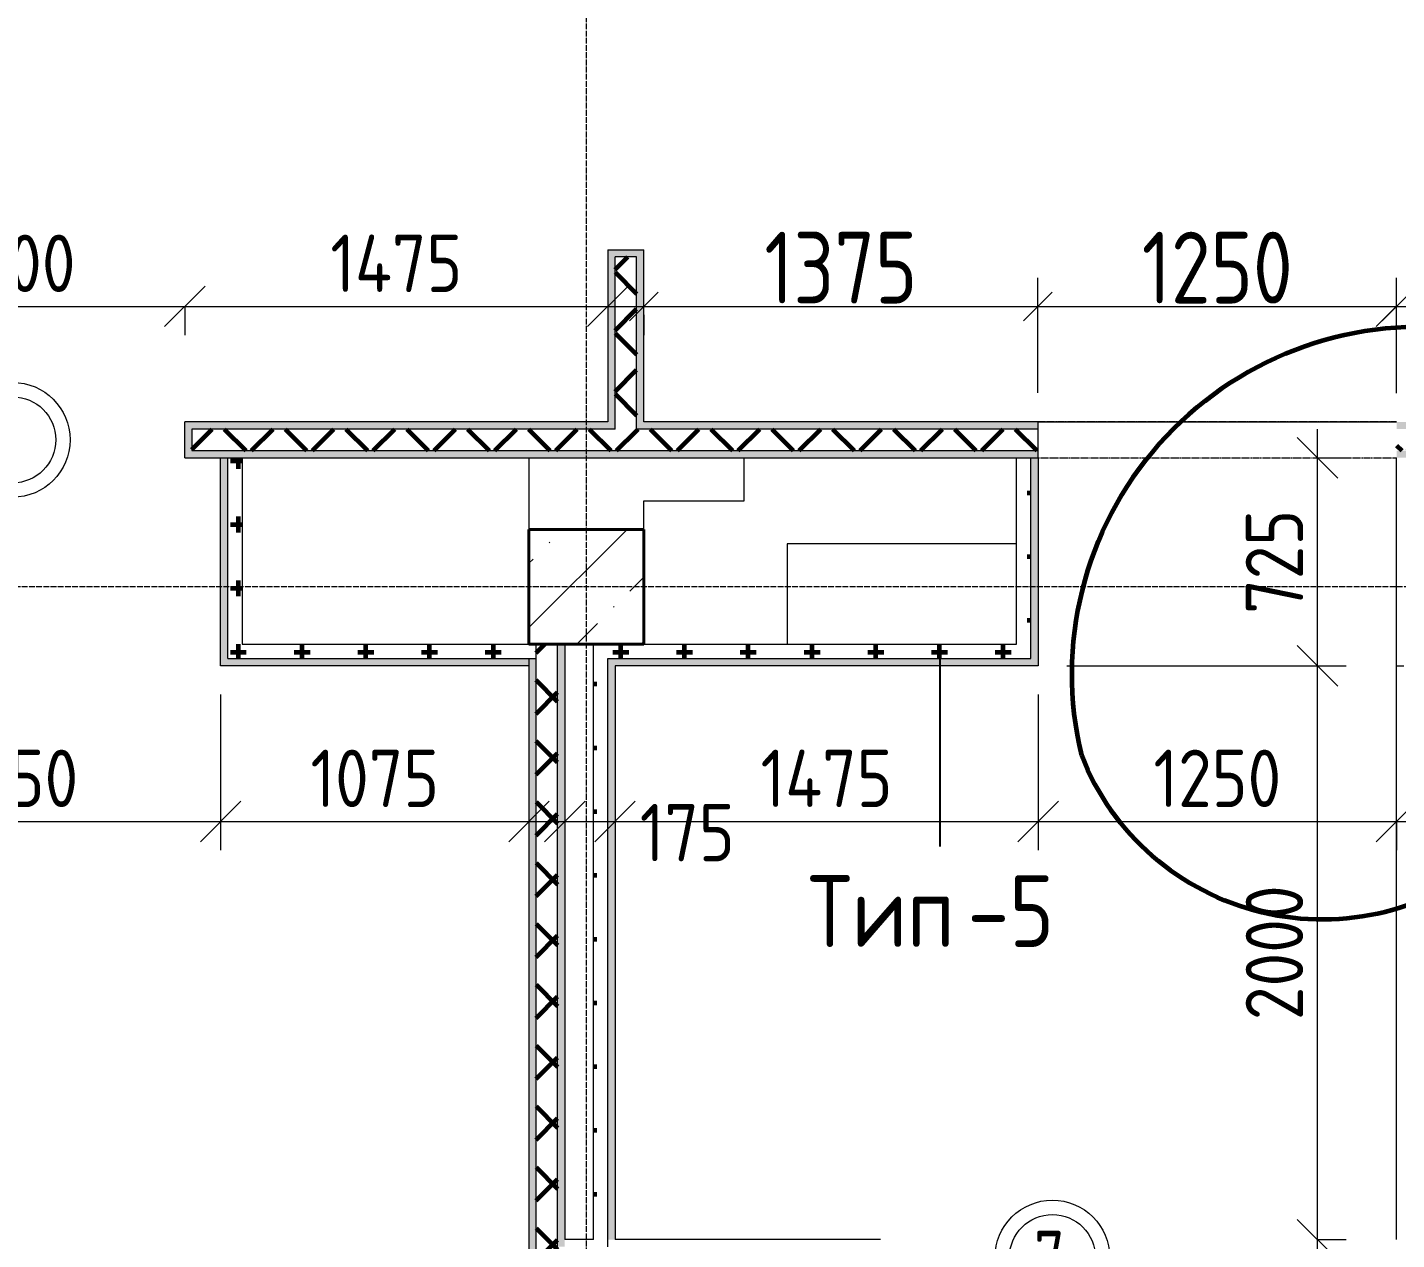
# Model space of a CAD drawing. Header units: millimetres. Extents: x -60946 to 138510, y -262288 to 24501.
# Drawn here: x 27135 to 31909, y -52135 to -47910 of the extents above; entities that cross this region are included whole.
import ezdxf

# ---------------------------------------------------------------- set-up
doc = ezdxf.new("R2010")
doc.units = ezdxf.units.MM
doc.linetypes.add('ADSK_Линия сетки', pattern=[25, 20, -2.5, 0, -2.5])
doc.linetypes.add('ADSK_Штриховая_ш2 п1_5', pattern=[4.5, 3, -1.5])
for name, color, linetype, lineweight in [('2)Тип-2', 3, 'Continuous', 60), ('2)Тип-5', 1, 'Continuous', 60), ('Двери', 7, 'Continuous', 9), ('Марки дверей', 7, 'Continuous', 20), ('Несущие колонны', 7, 'Continuous', 18), ('Оси', 7, 'Continuous', 9), ('Перекрытие', 7, 'Continuous', 18), ('Размеры', 7, 'Continuous', 9), ('Стены несущие', 7, 'Continuous', 30), ('Стены отделка', 7, 'Continuous', 30), ('Стены штриховка', 7, 'Continuous', 9)]:
    doc.layers.add(name, color=color, linetype=linetype, lineweight=lineweight)
doc.styles.add('GOST Common_3', font='', dxfattribs={"width": 0.9, "height": 200})
doc.styles.add('GOST Common_5', font='', dxfattribs={"width": 0.85, "height": 250})
doc.styles.add('GOST Common_B', font='', dxfattribs={"width": 0.8, "height": 200})
doc.styles.get('GOST Common_3').set_extended_font_data('GOST Common')
doc.styles.get('GOST Common_5').set_extended_font_data('GOST Common')
doc.styles.get('GOST Common_B').set_extended_font_data('GOST Common', bold=True)
doc.dimstyles.new('ADSK_Основной_2_0_1', dxfattribs={"dimscale": 304.8, "dimtxt": 201.142999, "dimasz": 0.463911, "dimexe": 0.328084, "dimexo": 0.328084, "dimgap": 0.164042, "dimtad": 1, "dimdec": 3, "dimrnd": 0.001, "dimdsep": 46, "dimtxsty": 'GOST Common_3', "dimblk1": 'OBLIQUE', "dimblk2": 'OBLIQUE', "dimsah": 1, "dimcen": 0.09, "dimdle": 0.328084, "dimazin": 2, "dimtfac": 1, "dimtdec": 4, "dimtix": 1, "dimtmove": 1, "dimatfit": 3, "dimfxl": 1, "dimtvp": 1, "dimtolj": 1, "dimtzin": 0, "dimlwd": 20, "dimlwe": 20, "dimarcsym": 2})
doc.dimstyles.new('ADSK_Основной_2_0_2', dxfattribs={"dimscale": 304.8, "dimtxt": 201.142999, "dimasz": 0.463911, "dimexe": 0.328084, "dimexo": 0.328084, "dimgap": 0.164042, "dimtad": 1, "dimdec": 3, "dimrnd": 0.001, "dimdsep": 46, "dimtxsty": 'GOST Common_3', "dimblk1": 'OBLIQUE', "dimblk2": 'OBLIQUE', "dimsah": 1, "dimcen": 0.09, "dimdle": 0.328084, "dimazin": 2, "dimtfac": 1, "dimtdec": 4, "dimtix": 1, "dimtmove": 0, "dimatfit": 3, "dimfxl": 1, "dimtvp": 1, "dimtolj": 1, "dimtzin": 0, "dimlwd": 20, "dimlwe": 20, "dimarcsym": 2})
doc.dimstyles.new('ADSK_Основной_окр', dxfattribs={"dimscale": 304.8, "dimtxt": 251.428749, "dimasz": 0.328084, "dimexe": 0.328084, "dimexo": 0.328084, "dimgap": 0.032808, "dimtad": 1, "dimdec": 0, "dimrnd": 5, "dimdsep": 46, "dimtxsty": 'GOST Common_5', "dimblk1": 'OBLIQUE', "dimblk2": 'OBLIQUE', "dimsah": 1, "dimcen": 0.09, "dimdle": 0.328084, "dimazin": 2, "dimtfac": 1, "dimtdec": 4, "dimtix": 1, "dimtmove": 0, "dimatfit": 3, "dimfxl": 1, "dimtvp": 1, "dimtolj": 1, "dimtzin": 0, "dimlwd": 20, "dimlwe": 20, "dimarcsym": 2})
pattern_1 = [(45, (1283.93, -48864.63), (-106.066, 106.066), []), (135, (1283.93, -48864.63), (-106.066, -106.066), [])]
pattern_2 = [(0, (1283.93, -48864.63), (111.125, 111.125), [55.562, -166.687]), (90, (1311.72, -48892.41), (-111.125, 111.125), [55.562, -166.687])]

# ---------------------------------------------------------------- blocks, each defined once
blk = doc.blocks.new('ADSK_КолоннаЖБ_Прямоугольная - 400x400 мм-1807143-Кладочный план 1-го этажа')
at = {"layer": 'Несущие колонны', "lineweight": 40}
for p, q in [((-200, 200), (200, 200)), ((-200, -200), (-200, 200)), ((200, 200), (200, -200)), ((200, -200), (-200, -200))]:
    blk.add_line(p, q, dxfattribs=at)
blk = doc.blocks.new('ADSK_Дверь_Проем - ADSK_Дверь_Проем-2824601-Кладочный план 1-го этажа')
at = {"layer": 'Двери', "linetype": 'ADSK_Штриховая_ш2 п1_5'}
for p, q in [((-625, 62.5), (625, 62.5)), ((-625, -62.5), (625, -62.5))]:
    blk.add_line(p, q, dxfattribs=at)
blk = doc.blocks.new('ADSK_Дверь_Проем - ADSK_Дверь_Проем-3382188-Кладочный план 1-го этажа')
at = {"layer": 'Двери', "linetype": 'ADSK_Штриховая_ш2 п1_5'}
for p, q in [((-625.2, 1), (625.2, 1)), ((-625.2, -1), (625.2, -1))]:
    blk.add_line(p, q, dxfattribs=at)
blk = doc.blocks.new('М_двери1 - Марка экземпляра 2-3719212-Кладочный план 1-го этажа')
at = {"layer": 'Марки дверей'}
for radius in [2, 1.5]:
    blk.add_circle((0, 0), radius, dxfattribs=at)
blk = doc.blocks.new('_Oblique')
at = {"color": 0, "linetype": 'ByBlock', "lineweight": -2}
blk.add_line((-0.5, -0.5), (0.5, 0.5), dxfattribs=at)
blk = doc.blocks.new('*D3977')
at = {"layer": 'Defpoints', "color": 0, "transparency": 16777216}
for p in [(26483.9, -48781.9), (27683.9, -48781.9), (27683.9, -48881.9)]:
    blk.add_point(p, dxfattribs=at)
at = {"layer": 'Размеры', "color": 0, "lineweight": 20, "transparency": 16777216}
for p, q in [((26383.9, -48881.9), (27783.9, -48881.9)), ((26483.9, -48881.9), (26483.9, -48981.9)), ((27683.9, -48881.9), (27683.9, -48981.9))]:
    blk.add_line(p, q, dxfattribs=at)
at = {"layer": 'Размеры', "color": 0, "lineweight": 20, "transparency": 16777216, "xscale": 141.4, "yscale": 141.4, "zscale": 141.4, "rotation": 180}
blk.add_blockref('_Oblique', (26483.9, -48881.9), dxfattribs=at)
at = {"layer": 'Размеры', "color": 0, "lineweight": 20, "transparency": 16777216, "xscale": 141.4, "yscale": 141.4, "zscale": 141.4}
blk.add_blockref('_Oblique', (27683.9, -48881.9), dxfattribs=at)
at = {"layer": 'Размеры', "color": 0, "lineweight": 9, "transparency": 16777216, "insert": (27083.9, -48731.9), "char_height": 200, "width": 560.473, "attachment_point": 5, "style": 'GOST Common_3'}
blk.add_mtext('\\A1;1200', dxfattribs=at)
blk = doc.blocks.new('*D3978')
at = {"layer": 'Defpoints', "color": 0, "transparency": 16777216}
for p in [(27683.9, -48781.9), (29158.9, -48781.9), (29158.9, -48881.9)]:
    blk.add_point(p, dxfattribs=at)
at = {"layer": 'Размеры', "color": 0, "lineweight": 20, "transparency": 16777216}
for p, q in [((27583.9, -48881.9), (29258.9, -48881.9)), ((27683.9, -48881.9), (27683.9, -48981.9)), ((29158.9, -48881.9), (29158.9, -48981.9))]:
    blk.add_line(p, q, dxfattribs=at)
at = {"layer": 'Размеры', "color": 0, "lineweight": 20, "transparency": 16777216, "xscale": 141.4, "yscale": 141.4, "zscale": 141.4, "rotation": 180}
blk.add_blockref('_Oblique', (27683.9, -48881.9), dxfattribs=at)
at = {"layer": 'Размеры', "color": 0, "lineweight": 20, "transparency": 16777216, "xscale": 141.4, "yscale": 141.4, "zscale": 141.4}
blk.add_blockref('_Oblique', (29158.9, -48881.9), dxfattribs=at)
at = {"layer": 'Размеры', "color": 0, "lineweight": 9, "transparency": 16777216, "insert": (28421.4, -48731.9), "char_height": 200, "width": 580.928, "attachment_point": 5, "style": 'GOST Common_3'}
blk.add_mtext('\\A1;1475', dxfattribs=at)
blk = doc.blocks.new('*D3979')
at = {"layer": 'Defpoints', "color": 0, "transparency": 16777216}
for p in [(29283.9, -48811.2), (30658.6, -48881.9), (30658.6, -49282.7)]:
    blk.add_point(p, dxfattribs=at)
at = {"layer": 'Размеры', "color": 0, "lineweight": 20, "transparency": 16777216}
for p, q in [((30658.6, -49182.7), (30658.6, -48781.9)), ((29183.9, -48881.9), (30758.6, -48881.9)), ((29283.9, -48911.2), (29283.9, -48981.9))]:
    blk.add_line(p, q, dxfattribs=at)
at = {"layer": 'Размеры', "color": 0, "lineweight": 20, "transparency": 16777216, "xscale": 100, "yscale": 100, "zscale": 100, "rotation": 180}
blk.add_blockref('_Oblique', (29283.9, -48881.9), dxfattribs=at)
at = {"layer": 'Размеры', "color": 0, "lineweight": 20, "transparency": 16777216, "xscale": 100, "yscale": 100, "zscale": 100}
blk.add_blockref('_Oblique', (30658.6, -48881.9), dxfattribs=at)
at = {"layer": 'Размеры', "color": 0, "lineweight": 9, "transparency": 16777216, "insert": (29971.3, -48746.9), "char_height": 250, "width": 644.339, "attachment_point": 5, "style": 'GOST Common_5'}
blk.add_mtext('\\A1;1375', dxfattribs=at)
blk = doc.blocks.new('*D3980')
at = {"layer": 'Defpoints', "color": 0, "transparency": 16777216}
for p in [(31908.9, -48881.9), (30658.6, -49282.7), (31908.9, -49282.7)]:
    blk.add_point(p, dxfattribs=at)
at = {"layer": 'Размеры', "color": 0, "lineweight": 20, "transparency": 16777216}
for p, q in [((30658.6, -49182.7), (30658.6, -48781.9)), ((31908.9, -49182.7), (31908.9, -48781.9)), ((30558.6, -48881.9), (32008.9, -48881.9))]:
    blk.add_line(p, q, dxfattribs=at)
at = {"layer": 'Размеры', "color": 0, "lineweight": 20, "transparency": 16777216, "xscale": 100, "yscale": 100, "zscale": 100, "rotation": 180}
blk.add_blockref('_Oblique', (30658.6, -48881.9), dxfattribs=at)
at = {"layer": 'Размеры', "color": 0, "lineweight": 20, "transparency": 16777216, "xscale": 100, "yscale": 100, "zscale": 100}
blk.add_blockref('_Oblique', (31908.9, -48881.9), dxfattribs=at)
at = {"layer": 'Размеры', "color": 0, "lineweight": 9, "transparency": 16777216, "insert": (31283.8, -48746.9), "char_height": 250, "width": 644.339, "attachment_point": 5, "style": 'GOST Common_5'}
blk.add_mtext('\\A1;1250', dxfattribs=at)
blk = doc.blocks.new('*D3981')
at = {"layer": 'Defpoints', "color": 0, "transparency": 16777216}
for p in [(32498.9, -48781.9), (32498.9, -48881.9), (31908.9, -49284.7)]:
    blk.add_point(p, dxfattribs=at)
at = {"layer": 'Размеры', "color": 0, "lineweight": 20, "transparency": 16777216}
for p, q in [((31908.9, -49184.7), (31908.9, -48781.9)), ((31808.9, -48881.9), (32598.9, -48881.9)), ((32498.9, -48881.9), (32498.9, -48981.9))]:
    blk.add_line(p, q, dxfattribs=at)
at = {"layer": 'Размеры', "color": 0, "lineweight": 20, "transparency": 16777216, "xscale": 141.4, "yscale": 141.4, "zscale": 141.4, "rotation": 180}
blk.add_blockref('_Oblique', (31908.9, -48881.9), dxfattribs=at)
at = {"layer": 'Размеры', "color": 0, "lineweight": 20, "transparency": 16777216, "xscale": 141.4, "yscale": 141.4, "zscale": 141.4}
blk.add_blockref('_Oblique', (32498.9, -48881.9), dxfattribs=at)
at = {"layer": 'Размеры', "color": 0, "lineweight": 9, "transparency": 16777216, "insert": (32203.9, -48731.9), "char_height": 200, "width": 454.106, "attachment_point": 5, "style": 'GOST Common_3'}
blk.add_mtext('\\A1;590', dxfattribs=at)
blk = doc.blocks.new('*D3807')
at = {"layer": 'Defpoints', "color": 0, "transparency": 16777216}
for p in [(26358.9, -50134.7), (27808.9, -50134.7), (27808.9, -50677)]:
    blk.add_point(p, dxfattribs=at)
at = {"layer": 'Размеры', "color": 0, "lineweight": 20, "transparency": 16777216}
for p, q in [((26358.9, -50234.7), (26358.9, -50777)), ((27808.9, -50234.7), (27808.9, -50777)), ((26258.9, -50677), (27908.9, -50677))]:
    blk.add_line(p, q, dxfattribs=at)
at = {"layer": 'Размеры', "color": 0, "lineweight": 20, "transparency": 16777216, "xscale": 141.4, "yscale": 141.4, "zscale": 141.4, "rotation": 180}
blk.add_blockref('_Oblique', (26358.9, -50677), dxfattribs=at)
at = {"layer": 'Размеры', "color": 0, "lineweight": 20, "transparency": 16777216, "xscale": 141.4, "yscale": 141.4, "zscale": 141.4}
blk.add_blockref('_Oblique', (27808.9, -50677), dxfattribs=at)
at = {"layer": 'Размеры', "color": 0, "lineweight": 9, "transparency": 16777216, "insert": (27083.9, -50527), "char_height": 200, "width": 580.928, "attachment_point": 5, "style": 'GOST Common_3'}
blk.add_mtext('\\A1;1450', dxfattribs=at)
blk = doc.blocks.new('*D3808')
at = {"layer": 'Defpoints', "color": 0, "transparency": 16777216}
for p in [(27808.9, -50134.7), (28883.9, -50577.1), (28883.9, -50677)]:
    blk.add_point(p, dxfattribs=at)
at = {"layer": 'Размеры', "color": 0, "lineweight": 20, "transparency": 16777216}
for p, q in [((27808.9, -50234.7), (27808.9, -50777)), ((27708.9, -50677), (28983.9, -50677)), ((28883.9, -50677.1), (28883.9, -50777))]:
    blk.add_line(p, q, dxfattribs=at)
at = {"layer": 'Размеры', "color": 0, "lineweight": 20, "transparency": 16777216, "xscale": 141.4, "yscale": 141.4, "zscale": 141.4, "rotation": 180}
blk.add_blockref('_Oblique', (27808.9, -50677), dxfattribs=at)
at = {"layer": 'Размеры', "color": 0, "lineweight": 20, "transparency": 16777216, "xscale": 141.4, "yscale": 141.4, "zscale": 141.4}
blk.add_blockref('_Oblique', (28883.9, -50677), dxfattribs=at)
at = {"layer": 'Размеры', "color": 0, "lineweight": 9, "transparency": 16777216, "insert": (28346.4, -50527), "char_height": 200, "width": 560.473, "attachment_point": 5, "style": 'GOST Common_3'}
blk.add_mtext('\\A1;1075', dxfattribs=at)
blk = doc.blocks.new('*D3809')
at = {"layer": 'Defpoints', "color": 0, "transparency": 16777216}
for p in [(30658.9, -50134.7), (31632.9, -50134.7), (31532.9, -52134.7)]:
    blk.add_point(p, dxfattribs=at)
at = {"layer": 'Размеры', "color": 0, "lineweight": 20, "transparency": 16777216}
for p, q in [((31632.9, -52234.7), (31632.9, -50034.7)), ((30758.9, -50134.7), (31732.9, -50134.7)), ((31632.9, -52134.7), (31732.9, -52134.7))]:
    blk.add_line(p, q, dxfattribs=at)
at = {"layer": 'Размеры', "color": 0, "lineweight": 20, "transparency": 16777216, "xscale": 141.4, "yscale": 141.4, "zscale": 141.4}
for p, rotation in [((31632.9, -50134.7), 90), ((31632.9, -52134.7), 270)]:
    blk.add_blockref('_Oblique', p, dxfattribs=dict(at, rotation=rotation))
at = {"layer": 'Размеры', "color": 0, "lineweight": 9, "transparency": 16777216, "insert": (31482.9, -51134.7), "char_height": 200, "width": 605.475, "attachment_point": 5, "rotation": 90, "style": 'GOST Common_3'}
blk.add_mtext('\\A1;2000', dxfattribs=at)
blk = doc.blocks.new('*D3810')
at = {"layer": 'Defpoints', "color": 0, "transparency": 16777216}
for p in [(31532.9, -49409.7), (31632.9, -49409.7), (30658.9, -50134.7)]:
    blk.add_point(p, dxfattribs=at)
at = {"layer": 'Размеры', "color": 0, "lineweight": 20, "transparency": 16777216}
for p, q in [((31632.9, -50234.7), (31632.9, -49309.7)), ((31632.9, -49409.7), (31732.9, -49409.7)), ((30758.9, -50134.7), (31732.9, -50134.7))]:
    blk.add_line(p, q, dxfattribs=at)
at = {"layer": 'Размеры', "color": 0, "lineweight": 20, "transparency": 16777216, "xscale": 141.4, "yscale": 141.4, "zscale": 141.4}
for p, rotation in [((31632.9, -49409.7), 90), ((31632.9, -50134.7), 270)]:
    blk.add_blockref('_Oblique', p, dxfattribs=dict(at, rotation=rotation))
at = {"layer": 'Размеры', "color": 0, "lineweight": 9, "transparency": 16777216, "insert": (31482.9, -49772.2), "char_height": 200, "width": 454.106, "attachment_point": 5, "rotation": 90, "style": 'GOST Common_3'}
blk.add_mtext('\\A1;725', dxfattribs=at)
blk = doc.blocks.new('*D3816')
at = {"layer": 'Defpoints', "color": 0, "transparency": 16777216}
for p in [(29008.9, -50577.1), (29183.9, -50577.1), (29183.9, -50677)]:
    blk.add_point(p, dxfattribs=at)
at = {"layer": 'Размеры', "color": 0, "lineweight": 20, "transparency": 16777216}
for p, q in [((28908.9, -50677), (29283.9, -50677)), ((29008.9, -50677.1), (29008.9, -50777)), ((29183.9, -50677.1), (29183.9, -50777))]:
    blk.add_line(p, q, dxfattribs=at)
at = {"layer": 'Размеры', "color": 0, "lineweight": 20, "transparency": 16777216, "xscale": 141.4, "yscale": 141.4, "zscale": 141.4, "rotation": 180}
blk.add_blockref('_Oblique', (29008.9, -50677), dxfattribs=at)
at = {"layer": 'Размеры', "color": 0, "lineweight": 20, "transparency": 16777216, "xscale": 141.4, "yscale": 141.4, "zscale": 141.4}
blk.add_blockref('_Oblique', (29183.9, -50677), dxfattribs=at)
at = {"layer": 'Размеры', "color": 0, "lineweight": 9, "transparency": 16777216, "insert": (29270.2, -50616.1), "char_height": 200, "width": 409.104, "attachment_point": 1, "line_spacing_factor": 1.022761, "style": 'GOST Common_3'}
blk.add_mtext('\\A1;175', dxfattribs=at)
blk = doc.blocks.new('*D3817')
at = {"layer": 'Defpoints', "color": 0, "transparency": 16777216}
for p in [(30658.9, -50134.7), (29183.9, -50577.1), (30658.9, -50677)]:
    blk.add_point(p, dxfattribs=at)
at = {"layer": 'Размеры', "color": 0, "lineweight": 20, "transparency": 16777216}
for p, q in [((30658.9, -50234.7), (30658.9, -50777)), ((29083.9, -50677), (30758.9, -50677)), ((29183.9, -50677.1), (29183.9, -50777))]:
    blk.add_line(p, q, dxfattribs=at)
at = {"layer": 'Размеры', "color": 0, "lineweight": 20, "transparency": 16777216, "xscale": 141.4, "yscale": 141.4, "zscale": 141.4, "rotation": 180}
blk.add_blockref('_Oblique', (29183.9, -50677), dxfattribs=at)
at = {"layer": 'Размеры', "color": 0, "lineweight": 20, "transparency": 16777216, "xscale": 141.4, "yscale": 141.4, "zscale": 141.4}
blk.add_blockref('_Oblique', (30658.9, -50677), dxfattribs=at)
at = {"layer": 'Размеры', "color": 0, "lineweight": 9, "transparency": 16777216, "insert": (29921.4, -50527), "char_height": 200, "width": 580.928, "attachment_point": 5, "style": 'GOST Common_3'}
blk.add_mtext('\\A1;1475', dxfattribs=at)
blk = doc.blocks.new('*D3818')
at = {"layer": 'Defpoints', "color": 0, "transparency": 16777216}
for p in [(30658.9, -50134.7), (31908.9, -50577.1), (31908.9, -50677)]:
    blk.add_point(p, dxfattribs=at)
at = {"layer": 'Размеры', "color": 0, "lineweight": 20, "transparency": 16777216}
for p, q in [((30658.9, -50234.7), (30658.9, -50777)), ((30558.9, -50677), (32008.9, -50677)), ((31908.9, -50677.1), (31908.9, -50777))]:
    blk.add_line(p, q, dxfattribs=at)
at = {"layer": 'Размеры', "color": 0, "lineweight": 20, "transparency": 16777216, "xscale": 141.4, "yscale": 141.4, "zscale": 141.4, "rotation": 180}
blk.add_blockref('_Oblique', (30658.9, -50677), dxfattribs=at)
at = {"layer": 'Размеры', "color": 0, "lineweight": 20, "transparency": 16777216, "xscale": 141.4, "yscale": 141.4, "zscale": 141.4}
blk.add_blockref('_Oblique', (31908.9, -50677), dxfattribs=at)
at = {"layer": 'Размеры', "color": 0, "lineweight": 9, "transparency": 16777216, "insert": (31283.9, -50527), "char_height": 200, "width": 560.473, "attachment_point": 5, "style": 'GOST Common_3'}
blk.add_mtext('\\A1;1250', dxfattribs=at)

msp = doc.modelspace()

# ---------------------------------------------------------------- hatches: boundary and pattern name
at = {"layer": '2)Тип-2'}
h = msp.add_hatch(dxfattribs=at)
h.set_pattern_fill('FP_4', color=256, style=0, pattern_type=2)
h.set_pattern_definition(pattern_1)
h.paths.add_polyline_path([(29183.9343, -49309.6624), (29258.9343, -49309.6624), (29258.9343, -48709.6624), (29183.9343, -48709.6624), (29183.9343, -49284.6624)])
h.paths.add_polyline_path([(29183.9343, -46609.6624), (29258.9343, -46609.6624), (29258.9343, -46009.6624), (29183.9343, -46009.6624), (29183.9343, -46126.1139)])
h = msp.add_hatch(color=256, dxfattribs=at)
h.paths.add_polyline_path([(29283.9343, -49309.6624), (29283.9343, -48684.6624), (29158.9343, -48684.6624), (29158.9343, -48709.6624), (29258.9343, -48709.6624), (29258.9343, -49309.6624)])
h.paths.add_polyline_path([(29158.9343, -46634.6624), (29283.9343, -46634.6624), (29283.9343, -46034.6624), (29258.9343, -46034.6624), (29258.9343, -46609.6624), (29158.9343, -46609.6624)])
h = msp.add_hatch(color=256, dxfattribs=at)
h.paths.add_polyline_path([(29183.9343, -49284.6624), (29183.9343, -48709.6624), (29158.9343, -48709.6624), (29158.9343, -49284.6624)])
h.paths.add_polyline_path([(29158.9343, -46609.6624), (29183.9343, -46609.6624), (29183.9343, -46034.6624), (29158.9343, -46034.6624), (29158.9343, -46126.1139)])
h = msp.add_hatch(dxfattribs=at)
h.set_pattern_fill('FP_4', color=256, style=0, pattern_type=2)
h.set_pattern_definition(pattern_1)
h.paths.add_polyline_path([(20718.9343, -49384.6624), (20718.9343, -49309.6624), (19208.9343, -49309.6624), (19208.9343, -49384.6624), (20593.9343, -49384.6624)])
h.paths.add_polyline_path([(29258.9343, -49384.6624), (29258.9343, -49309.6624), (27708.9343, -49309.6624), (27708.9343, -49384.6624), (28935.2663, -49384.6624)])
h.paths.add_polyline_path([(15333.9343, -49384.6624), (18158.9343, -49384.6624), (18158.9343, -49309.6624), (15158.9343, -49309.6624), (15158.9343, -49384.6624), (15283.9343, -49384.6624)])
h.paths.add_polyline_path([(26458.9343, -49384.6624), (26458.9343, -49309.6624), (25258.9343, -49309.6624), (25258.9343, -49384.6624), (25990.3215, -49384.6624)])
h.paths.add_polyline_path([(24008.9343, -49384.6624), (24008.9343, -49309.6624), (21968.9343, -49309.6624), (21968.9343, -49384.6624), (23883.9343, -49384.6624)])
h.paths.add_polyline_path([(13808.9343, -49384.6624), (13908.9343, -49384.6624), (13908.9343, -49309.6624), (13783.9343, -49309.6624), (13783.9343, -49384.6624)])
h = msp.add_hatch(color=256, dxfattribs=at)
h.paths.add_polyline_path([(29183.9343, -49309.6624), (29183.9343, -49284.6624), (27708.9343, -49284.6624), (27708.9343, -49309.6624), (28935.2663, -49309.6624)])
h.paths.add_polyline_path([(25258.9343, -49309.6624), (26458.9343, -49309.6624), (26458.9343, -49284.6624), (25258.9343, -49284.6624)])
h.paths.add_polyline_path([(24008.9343, -49309.6624), (24008.9343, -49284.6624), (21968.9343, -49284.6624), (21968.9343, -49309.6624), (23045.3767, -49309.6624)])
h.paths.add_polyline_path([(19208.9343, -49309.6624), (20718.9343, -49309.6624), (20718.9343, -49284.6624), (19208.9343, -49284.6624)])
h.paths.add_polyline_path([(17155.4871, -49309.6624), (18158.9343, -49309.6624), (18158.9343, -49284.6624), (15158.9343, -49284.6624), (15158.9343, -49309.6624), (15683.0147, -49309.6624)])
h.paths.add_polyline_path([(13808.9343, -49309.6624), (13908.9343, -49309.6624), (13908.9343, -49284.6624), (13808.9343, -49284.6624)])
h = msp.add_hatch(color=256, dxfattribs=at)
h.paths.add_polyline_path([(17883.9343, -49409.6624), (17883.9343, -49384.6624), (15333.9343, -49384.6624), (15333.9343, -49409.6624), (17155.4871, -49409.6624)])
h.paths.add_polyline_path([(19483.9343, -49409.6624), (20543.9343, -49409.6624), (20543.9343, -49384.6624), (19483.9343, -49384.6624)])
h.paths.add_polyline_path([(19183.9343, -49409.6624), (19433.9343, -49409.6624), (19433.9343, -49384.6624), (19208.9343, -49384.6624), (19208.9343, -49284.6624), (19183.9343, -49284.6624)])
h.paths.add_polyline_path([(17933.9343, -49409.6624), (18183.9343, -49409.6624), (18183.9343, -49284.6624), (18158.9343, -49284.6624), (18158.9343, -49384.6624), (17933.9343, -49384.6624)])
h.paths.add_polyline_path([(28935.2663, -49409.6624), (29283.9343, -49409.6624), (29283.9343, -49384.6624), (27708.9343, -49384.6624), (27708.9343, -49284.6624), (27683.9343, -49284.6624), (27683.9343, -49409.6624)])
h.paths.add_polyline_path([(20743.9343, -49409.6624), (20743.9343, -49284.6624), (20718.9343, -49284.6624), (20718.9343, -49384.6624), (20593.9343, -49384.6624), (20593.9343, -49409.6624), (20618.9343, -49409.6624)])
h.paths.add_polyline_path([(26483.9343, -49409.6624), (26483.9343, -49284.6624), (26458.9343, -49284.6624), (26458.9343, -49384.6624), (25433.9343, -49384.6624), (25433.9343, -49409.6624), (25990.3215, -49409.6624)])
h.paths.add_polyline_path([(22143.9343, -49409.6624), (23833.9343, -49409.6624), (23833.9343, -49384.6624), (22143.9343, -49384.6624)])
h.paths.add_polyline_path([(25383.9343, -49409.6624), (25383.9343, -49384.6624), (25258.9343, -49384.6624), (25258.9343, -49284.6624), (25233.9343, -49284.6624), (25233.9343, -49409.6624), (25358.9343, -49409.6624)])
h.paths.add_polyline_path([(21943.9343, -49409.6624), (22093.9343, -49409.6624), (22093.9343, -49384.6624), (21968.9343, -49384.6624), (21968.9343, -49284.6624), (21943.9343, -49284.6624)])
h.paths.add_polyline_path([(15258.9343, -49409.6624), (15283.9343, -49409.6624), (15283.9343, -49384.6624), (15158.9343, -49384.6624), (15158.9343, -49284.6624), (15133.9343, -49284.6624), (15133.9343, -49409.6624)])
h.paths.add_polyline_path([(23908.9343, -49409.6624), (24033.9343, -49409.6624), (24033.9343, -49284.6624), (24008.9343, -49284.6624), (24008.9343, -49384.6624), (23883.9343, -49384.6624), (23883.9343, -49409.6624)])
h.paths.add_polyline_path([(13933.9343, -49409.6624), (13933.9343, -49284.6624), (13908.9343, -49284.6624), (13908.9343, -49384.6624), (13808.9343, -49384.6624), (13808.9343, -49409.6624)])
h = msp.add_hatch(dxfattribs=at)
h.set_pattern_fill('FP_4', color=256, style=0, pattern_type=2)
h.set_pattern_definition(pattern_1)
h.paths.add_polyline_path([(38383.9343, -49384.6624), (38433.9343, -49384.6624), (38433.9343, -49309.6624), (37183.9343, -49309.6624), (37183.9343, -49384.6624), (37770.1007, -49384.6624)])
h.paths.add_polyline_path([(35783.9343, -49384.6624), (35983.9343, -49384.6624), (35983.9343, -49309.6624), (33913.9343, -49309.6624), (33913.9343, -49384.6624), (34825.1559, -49384.6624)])
h.paths.add_polyline_path([(29671.5025, -49384.6624), (30658.9343, -49384.6624), (30658.5974, -49309.6624), (29258.9343, -49309.6624), (29258.9343, -49384.6624), (29283.9343, -49384.6624)])
h.paths.add_polyline_path([(32473.9343, -49384.6624), (32473.9343, -49309.6624), (31908.9343, -49309.6624), (31908.9343, -49384.6624)])
h.paths.add_polyline_path([(33123.9343, -49384.6624), (33263.9343, -49384.6624), (33263.9343, -49309.6624), (33123.9343, -49309.6624)])
h = msp.add_hatch(color=256, dxfattribs=at)
h.paths.add_polyline_path([(29283.9343, -49309.6624), (30658.5974, -49309.6624), (30658.5974, -49284.6624), (29283.9343, -49284.6624)])
h.paths.add_polyline_path([(32473.9343, -49309.6624), (32473.9343, -49284.6624), (31908.9343, -49284.6624), (31908.9343, -49309.6624)])
h.paths.add_polyline_path([(37183.9343, -49309.6624), (38433.9343, -49309.6624), (38433.9343, -49284.6624), (37183.9343, -49284.6624)])
h.paths.add_polyline_path([(33263.9343, -49309.6624), (33263.9343, -49284.6624), (33123.9343, -49284.6624), (33123.9343, -49309.6624)])
h.paths.add_polyline_path([(35983.9343, -49309.6624), (35983.9343, -49284.6624), (33913.9343, -49284.6624), (33913.9343, -49309.6624), (34825.1559, -49309.6624)])
h = msp.add_hatch(color=256, dxfattribs=at)
h.paths.add_polyline_path([(38383.9343, -49409.6624), (38383.9343, -49384.6624), (37383.9343, -49384.6624), (37383.9343, -49409.6624), (37770.1007, -49409.6624)])
h.paths.add_polyline_path([(33098.9343, -49409.6624), (33288.9343, -49409.6624), (33288.9343, -49284.6624), (33263.9343, -49284.6624), (33263.9343, -49384.6624), (33123.9343, -49384.6624), (33123.9343, -49284.6624), (33098.9343, -49284.6624)])
h.paths.add_polyline_path([(30658.9343, -49409.6624), (30658.9343, -49384.6624), (29283.9343, -49384.6624), (29283.9343, -49409.6624), (30407.7387, -49409.6624)])
h.paths.add_polyline_path([(37333.9343, -49409.6624), (37333.9343, -49384.6624), (37183.9343, -49384.6624), (37183.9343, -49284.6624), (37158.9343, -49284.6624), (37158.9343, -49409.6624), (37308.9343, -49409.6624)])
h.paths.add_polyline_path([(32498.9343, -49409.6624), (32498.9343, -49284.6624), (32473.9343, -49284.6624), (32473.9343, -49384.6624), (31908.9343, -49384.6624), (31908.9343, -49409.6624)])
h.paths.add_polyline_path([(33888.9343, -49409.6624), (35783.9343, -49409.6624), (35783.9343, -49384.6624), (33913.9343, -49384.6624), (33913.9343, -49284.6624), (33888.9343, -49284.6624)])
h.paths.add_polyline_path([(35858.9343, -49409.6624), (36008.9343, -49409.6624), (36008.9343, -49284.6624), (35983.9343, -49284.6624), (35983.9343, -49384.6624), (35833.9343, -49384.6624), (35833.9343, -49409.6624)])
h = msp.add_hatch(dxfattribs=at)
h.set_pattern_fill('FP_4', color=256, style=0, pattern_type=2)
h.set_pattern_definition(pattern_1)
h.paths.add_polyline_path([(28935.2663, -55659.6624), (28983.9343, -55659.6624), (28983.9343, -50059.6624), (28908.9343, -50059.6624), (28908.9343, -55659.6624)])
h = msp.add_hatch(color=256, dxfattribs=at)
h.paths.add_polyline_path([(29008.9343, -55659.6624), (29008.9343, -52234.6624), (28983.9343, -52234.6624), (28983.9343, -55659.6624)])
h.paths.add_polyline_path([(28983.9343, -52159.6624), (29008.9343, -52159.6624), (29008.9343, -50059.6624), (28983.9343, -50059.6624), (28983.9343, -51278.785)])
msp.add_hatch(color=256, dxfattribs=at).paths.add_polyline_path([(28908.9343, -55659.6624), (28908.9343, -50109.6624), (28883.9343, -50109.6624), (28883.9343, -55659.6624)])
at = {"layer": '2)Тип-5', "true_color": 0xd50000}
for points in [[(27808.9343, -50134.6624), (27833.9343, -50134.6624), (27833.9343, -49409.6624), (27808.9343, -49409.6624), (27808.9343, -49990.6172)], [(30658.9343, -50134.6624), (30658.9343, -49409.6624), (30633.9343, -49409.6624), (30633.9343, -50134.6624)], [(28883.9343, -50134.6624), (28883.9343, -50109.6624), (27833.9343, -50109.6624), (27833.9343, -50134.6624), (27883.9343, -50134.6624)], [(30633.9343, -50134.6624), (30633.9343, -50109.6624), (29158.9343, -50109.6624), (29158.9343, -50134.6624), (30583.9343, -50134.6624)], [(29158.9343, -52134.6624), (29183.9343, -52134.6624), (29183.9343, -50134.6624), (29158.9343, -50134.6624), (29158.9343, -51278.785)]]:
    msp.add_hatch(color=12, dxfattribs=at).paths.add_polyline_path(points)
h = msp.add_hatch(dxfattribs=at)
h.set_pattern_fill('FP_6', color=12, style=0, pattern_type=2)
h.set_pattern_definition(pattern_2)
h.paths.add_polyline_path([(27833.9343, -50109.6624), (27883.9343, -50109.6624), (27883.9343, -49409.6624), (27833.9343, -49409.6624), (27833.9343, -49990.6172)])
h = msp.add_hatch(dxfattribs=at)
h.set_pattern_fill('FP_6', color=12, style=0, pattern_type=2)
h.set_pattern_definition(pattern_2)
h.paths.add_polyline_path([(30633.9343, -50109.6624), (30633.9343, -49409.6624), (30583.9343, -49409.6624), (30583.9343, -50109.6624)])
h = msp.add_hatch(dxfattribs=at)
h.set_pattern_fill('FP_6', color=12, style=0, pattern_type=2)
h.set_pattern_definition(pattern_2)
h.paths.add_polyline_path([(28908.9343, -50109.6624), (28908.9343, -50059.6624), (27883.9343, -50059.6624), (27883.9343, -50109.6624), (28883.9343, -50109.6624)])
h = msp.add_hatch(dxfattribs=at)
h.set_pattern_fill('FP_6', color=12, style=0, pattern_type=2)
h.set_pattern_definition(pattern_2)
h.paths.add_polyline_path([(30583.9343, -50109.6624), (30583.9343, -50059.6624), (29108.9343, -50059.6624), (29108.9343, -50109.6624), (30407.7387, -50109.6624)])
h = msp.add_hatch(dxfattribs=at)
h.set_pattern_fill('FP_6', color=12, style=0, pattern_type=2)
h.set_pattern_definition(pattern_2)
h.paths.add_polyline_path([(29158.9343, -52159.6624), (29158.9343, -50109.6624), (29108.9343, -50109.6624), (29108.9343, -52159.6624)])
at = {"layer": 'Несущие колонны', "lineweight": 9}
h = msp.add_hatch(dxfattribs=at)
h.set_pattern_fill('FP_3', color=256, style=0, pattern_type=2)
h.set_pattern_definition([(45, (1283.93, -48864.63), (-224.5064, 224.5064), []), (45, (1508.44, -48864.63), (-224.5064, 224.5064), [396.875, -79.375, 3.353, -76.022])])
h.paths.add_polyline_path([(28883.9343, -50059.6624), (29283.9343, -50059.6624), (29283.9343, -49659.6624), (28883.9343, -49659.6624), (28883.9343, -49990.6172)])

# ---------------------------------------------------------------- linework, layer by layer
at = {"layer": '2)Тип-5', "lineweight": 25}
msp.add_line((30316.9425, -50097.1624), (30316.9425, -50764.0561), dxfattribs=at)
at = {"layer": '2)Тип-5', "color": 1}
msp.add_lwpolyline([(30810.8812, -50447.3751, -0.52056705), (32126.2351, -48960.2082, -0.52056705), (33787.5404, -48980.7221, -0.52056705), (35225.4577, -49839.7681, -0.52056705), (34108.3576, -50875.1413, -0.52056705), (32247.6118, -50793.4932, -0.52056705)], format="xyb", close=True, dxfattribs=at)
at = {"layer": 'Несущие колонны', "lineweight": 9}
for p, q in [((29283.9343, -49659.6624), (28883.9343, -49659.6624)), ((28883.9343, -50059.6624), (28883.9343, -49659.6624)), ((29283.9343, -49659.6624), (29283.9343, -50059.6624)), ((29283.9343, -50059.6624), (28883.9343, -50059.6624))]:
    msp.add_line(p, q, dxfattribs=at)
at = {"layer": 'Оси', "linetype": 'ADSK_Линия сетки', "lineweight": 5}
for p, q in [((29083.9343, -59838.5137), (29083.9343, -38837.1863)), ((63681.4538, -49859.6624), (-23956.1623, -49859.6624))]:
    msp.add_line(p, q, dxfattribs=at)
at = {"layer": 'Перекрытие'}
for p, q in [((28883.9343, -49409.6624), (28883.9343, -49659.6624)), ((29633.9343, -49559.6624), (29633.9343, -49409.6624)), ((29283.9343, -49659.6624), (29283.9343, -49559.6624)), ((29283.9343, -49559.6624), (29633.9343, -49559.6624)), ((30583.9343, -49709.6624), (29783.9343, -49709.6624)), ((29783.9343, -49709.6624), (29783.9343, -50059.6624))]:
    msp.add_line(p, q, dxfattribs=at)
at = {"layer": 'Стены несущие', "lineweight": 9}
for p, q in [((29158.9343, -48684.6624), (29158.9343, -49284.6624)), ((29158.9343, -48684.6624), (29283.9343, -48684.6624)), ((29283.9343, -49284.6624), (29283.9343, -48684.6624)), ((29158.9343, -49284.6624), (27683.9343, -49284.6624)), ((27683.9343, -49409.6624), (27683.9343, -49284.6624)), ((30658.5974, -49284.6624), (29283.9343, -49284.6624)), ((30658.5974, -49284.6624), (30658.5974, -49347.6624)), ((30658.9343, -49347.6624), (30658.5974, -49347.6624)), ((30658.9343, -49409.6624), (30658.9343, -49347.6624)), ((27683.9343, -49409.6624), (30633.9343, -49409.6624)), ((27883.9343, -49409.6624), (27883.9343, -50059.6624)), ((30583.9343, -50059.6624), (30583.9343, -49409.6624)), ((27883.9343, -50059.6624), (29008.9343, -50059.6624)), ((29008.9343, -50059.6624), (29008.9343, -52134.6624)), ((29108.9343, -50059.6624), (30583.9343, -50059.6624)), ((29108.9343, -52134.6624), (29108.9343, -50059.6624)), ((28883.9343, -50134.6624), (28883.9343, -55659.6624)), ((31908.9343, -52134.6624), (31908.9343, -50134.6624)), ((29108.9343, -52134.6624), (29008.9343, -52134.6624)), ((30108.9343, -52134.6624), (29183.9343, -52134.6624))]:
    msp.add_line(p, q, dxfattribs=at)
at = {"layer": 'Стены отделка', "lineweight": 18}
for p, q in [((27808.9343, -50134.6624), (27808.9343, -49409.6624)), ((30633.9343, -49409.6624), (30658.9343, -49409.6624)), ((30658.9343, -49409.6624), (30658.9343, -50134.6624)), ((31908.9343, -50134.6624), (31908.9343, -49409.6624)), ((28883.9343, -50134.6624), (27808.9343, -50134.6624)), ((30658.9343, -50134.6624), (29183.9343, -50134.6624)), ((29183.9343, -50134.6624), (29183.9343, -52134.6624)), ((31908.9343, -50134.6624), (31933.9343, -50134.6624))]:
    msp.add_line(p, q, dxfattribs=at)
at = {"layer": 'Стены штриховка', "lineweight": 9}
for p, q in [((29258.9343, -48709.6624), (29183.9343, -48709.6624)), ((29183.9343, -49309.6624), (29183.9343, -48709.6624)), ((29258.9343, -49309.6624), (29258.9343, -48709.6624)), ((29183.9343, -49309.6624), (27708.9343, -49309.6624)), ((27708.9343, -49309.6624), (27708.9343, -49384.6624)), ((30658.5974, -49309.6624), (29258.9343, -49309.6624)), ((27708.9343, -49384.6624), (30658.9343, -49384.6624)), ((27833.9343, -50109.6624), (27833.9343, -49409.6624)), ((30633.9343, -50109.6624), (30633.9343, -49409.6624)), ((28908.9343, -55659.6624), (28908.9343, -50059.6624)), ((28983.9343, -52159.6624), (28983.9343, -50059.6624)), ((27833.9343, -50109.6624), (28908.9343, -50109.6624)), ((28883.9343, -50109.6624), (28883.9343, -50134.6624)), ((29158.9343, -50109.6624), (30633.9343, -50109.6624)), ((29158.9343, -52159.6624), (29158.9343, -50109.6624))]:
    msp.add_line(p, q, dxfattribs=at)

# ---------------------------------------------------------------- block references
at = {"layer": 'Двери'}
for name, p in [('ADSK_Дверь_Проем - ADSK_Дверь_Проем-3382188-Кладочный план 1-го этажа', (31283.7659, -49283.6624)), ('ADSK_Дверь_Проем - ADSK_Дверь_Проем-2824601-Кладочный план 1-го этажа', (31283.9343, -49347.1624))]:
    msp.add_blockref(name, p, dxfattribs=at)
at = {"layer": 'Марки дверей', "xscale": 99.99999999999993, "yscale": 99.99999999999993, "zscale": 99.99999999999993}
for p in [(27083.9343, -49347.1624), (30708.9343, -52197.1624)]:
    msp.add_blockref('М_двери1 - Марка экземпляра 2-3719212-Кладочный план 1-го этажа', p, dxfattribs=at)
at = {"layer": 'Несущие колонны', "lineweight": 40, "rotation": 89.9999999999999}
msp.add_blockref('ADSK_КолоннаЖБ_Прямоугольная - 400x400 мм-1807143-Кладочный план 1-го этажа', (29083.9343, -49859.6624), dxfattribs=at)

# ---------------------------------------------------------------- texts
at = {"layer": '2)Тип-5', "color": 116, "lineweight": 25, "true_color": 0x008040, "char_height": 250, "attachment_point": 1, "style": 'GOST Common_3'}
for s, insert, width in [('Тип', (29856.9425, -50864.629), 673.4175), ('-5', (30412.5675, -50864.629), 432.91125)]:
    msp.add_mtext(s, dxfattribs=dict(at, insert=insert, width=width))
at = {"layer": 'Марки дверей', "lineweight": 5, "insert": (30644.8769, -52103.5035), "char_height": 200, "width": 147.5105, "attachment_point": 1, "style": 'GOST Common_B'}
msp.add_mtext('\\fGOST Common|b1|i0|c204|p34|;\\W.8;7', dxfattribs=at)

# ---------------------------------------------------------------- dimensions: what is measured, and where the dimension line sits
at = {"layer": 'Размеры', "lineweight": 9}
for base, p1, p2, dimstyle, override, picture, middle in [((30658.5974, -48881.9029), (29283.9343, -48811.1923), (30658.5974, -49282.6624), 'ADSK_Основной_окр', {"dimpost": '<>', "dimfxl": 1453.266243}, '*D3979', (29971.2659, -48746.9029)), ((31908.9343, -48881.9029), (30658.5974, -49282.6624), (31908.9343, -49282.6624), 'ADSK_Основной_окр', {"dimpost": '<>', "dimfxl": 1250.336889}, '*D3980', (31283.7659, -48746.9029)), ((27683.9343, -48881.9029), (26483.9343, -48781.918), (27683.9343, -48781.918), 'ADSK_Основной_2_0_2', {"dimpost": '<>', "dimfxl": 1200}, '*D3977', (27083.9343, -48731.9029)), ((29158.9343, -48881.9029), (27683.9343, -48781.918), (29158.9343, -48781.918), 'ADSK_Основной_2_0_2', {"dimpost": '<>', "dimfxl": 1475}, '*D3978', (28421.4343, -48731.9029)), ((32498.9343, -48881.9029), (31908.9343, -49284.6624), (32498.9343, -48781.918), 'ADSK_Основной_2_0_2', {"dimpost": '<>', "dimfxl": 775.146376}, '*D3981', (32203.9343, -48731.9029)), ((27808.9343, -50677.0494), (26358.9343, -50134.6624), (27808.9343, -50134.6624), 'ADSK_Основной_2_0_2', {"dimpost": '<>', "dimfxl": 1450}, '*D3807', (27083.9343, -50527.0494)), ((28883.9343, -50677.0494), (27808.9343, -50134.6624), (28883.9343, -50577.0645), 'ADSK_Основной_2_0_2', {"dimpost": '<>', "dimfxl": 1162.473502}, '*D3808', (28346.4343, -50527.0494)), ((30658.9343, -50677.0494), (29183.9343, -50577.0645), (30658.9343, -50134.6624), 'ADSK_Основной_2_0_2', {"dimpost": '<>', "dimfxl": 1539.91709}, '*D3817', (29921.4343, -50527.0494)), ((31908.9343, -50677.0494), (30658.9343, -50134.6624), (31908.9343, -50577.0645), 'ADSK_Основной_2_0_2', {"dimpost": '<>', "dimfxl": 1325.978749}, '*D3818', (31283.9343, -50527.0494))]:
    dim = msp.add_linear_dim(base=base, p1=p1, p2=p2, dimstyle=dimstyle, override=override, dxfattribs=at)
    dim.commit()
    dim.dimension.update_dxf_attribs({"geometry": picture, "text_midpoint": middle})
for base, p1, p2, override, picture, middle in [((31632.862, -49409.6624), (30658.9343, -50134.6624), (31532.8771, -49409.6624), {"dimpost": '<>', "dimfxl": 1135.517926}, '*D3810', (31482.862, -49772.1624)), ((31632.862, -50134.6624), (31532.8771, -52134.6624), (30658.9343, -50134.6624), {"dimpost": '<>', "dimfxl": 2182.607606}, '*D3809', (31482.862, -51134.6624))]:
    dim = msp.add_linear_dim(base=base, p1=p1, p2=p2, angle=90, dimstyle='ADSK_Основной_2_0_2', override=override, dxfattribs=at)
    dim.commit()
    dim.dimension.update_dxf_attribs({"geometry": picture, "text_midpoint": middle})
dim = msp.add_linear_dim(base=(29183.9343, -50677.0494), p1=(29008.9343, -50577.0645), p2=(29183.9343, -50577.0645), dimstyle='ADSK_Основной_2_0_1', override={"dimpost": '<>', "dimfxl": 175}, dxfattribs=at)
dim.commit()
dim.dimension.update_dxf_attribs({"geometry": '*D3816', "text_midpoint": (29474.7306, -50932.7329), "dimtype": 160})

doc.saveas('drawing.dxf')
